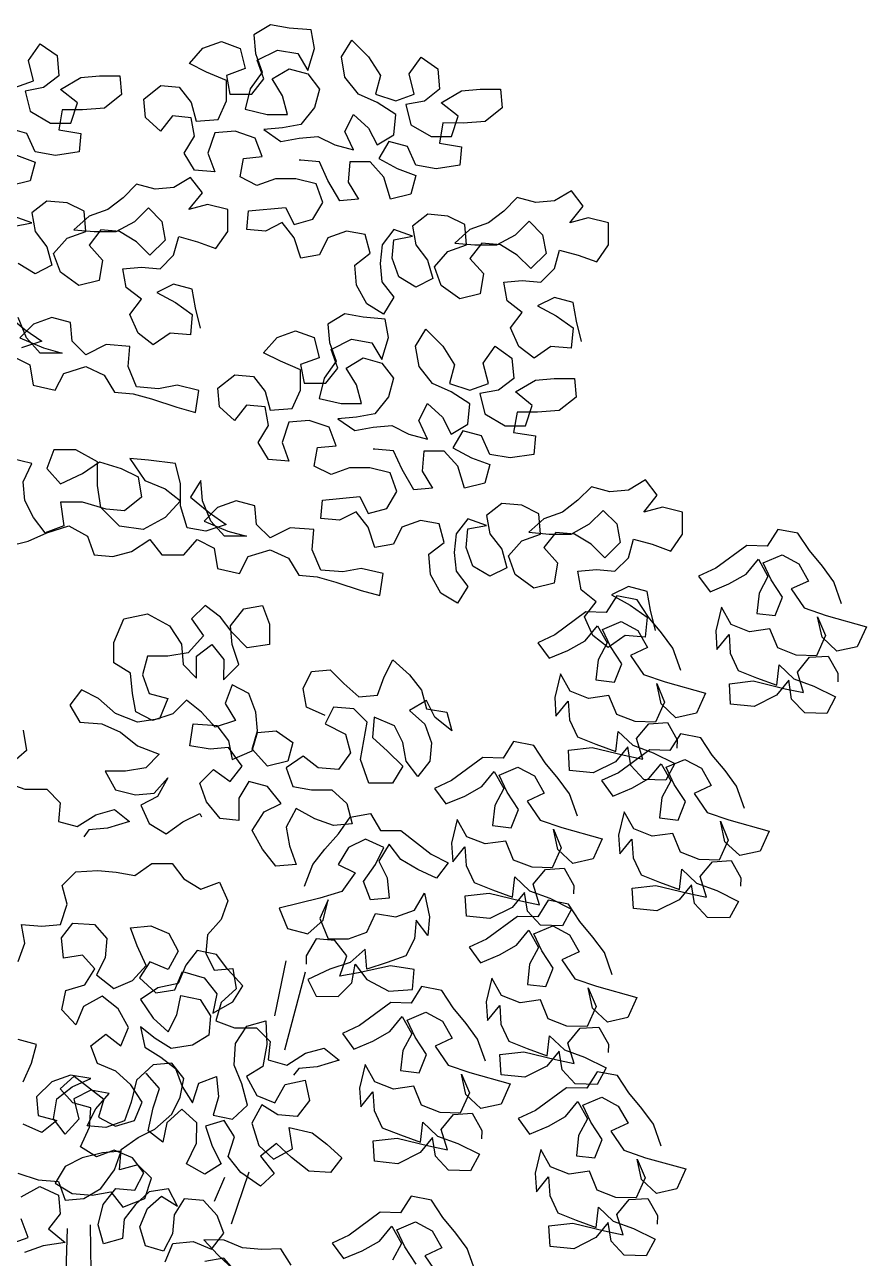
# Model space of a CAD drawing. Header units: millimetres. Extents: x 454 to 24074, y 929 to 15016.
# Drawn here: x 11952 to 12790, y 2300 to 3526 of the extents above; entities that cross this region are included whole.
import ezdxf

# ---------------------------------------------------------------- set-up
doc = ezdxf.new("R2010")
doc.units = ezdxf.units.MM
doc.layers.add('cadblocksdwg.com', color=255, linetype='Continuous')

# ---------------------------------------------------------------- blocks, each defined once
blk = doc.blocks.new('Trees side 015_cad-block.com')
at = {"color": 0}
for p, q in [((708.3, 3136.1), (730.4, 3243.2)), ((767.2, 3221.2), (727, 3069.1)), ((590.6, 2775.4), (610.5, 2822.2)), ((657.4, 2831.5), (622.8, 2730.4))]:
    blk.add_line(p, q, dxfattribs=at)
for points in [[(198, 4420.6), (231, 4404.1), (237.5, 4364.5), (280.3, 4354.6), (296.8, 4387.5), (339.7, 4400.7), (375.9, 4384.2), (395.7, 4351.2), (431.9, 4347.9), (468.1, 4338), (517.5, 4321.4), (553.8, 4311.5), (560.4, 4354.4), (517.6, 4364.3), (481.3, 4357.7), (438.5, 4361.1), (422.1, 4400.6), (425.4, 4440.1), (379.3, 4443.5), (339.7, 4423.8), (313.4, 4450.1), (310.1, 4486.4), (273.9, 4496.3), (237.6, 4483.2), (211.2, 4456.8), (257.3, 4437), (293.6, 4427.1), (250.7, 4427.1), (224.4, 4456.8), (208, 4496.4)], [(184.9, 4503), (221.1, 4473.3), (254.1, 4450.2), (214.5, 4437)], [(563.6, 4475.8), (553.8, 4515.3), (547.2, 4551.6), (511, 4561.5), (478, 4545.1), (514.3, 4525.3), (547.2, 4502.2), (543.9, 4462.6), (504.3, 4466), (471.3, 4442.9), (441.7, 4466), (425.3, 4502.3), (448.4, 4531.9), (418.7, 4555), (412.2, 4591.3), (448.4, 4594.5), (484.7, 4591.2), (511, 4617.5), (521, 4653.8), (557.2, 4643.8), (593.4, 4630.6), (616.5, 4663.6), (616.6, 4706.4), (577, 4716.3), (540.8, 4706.5), (567.2, 4739.4), (544.1, 4769.1), (511.2, 4749.3), (474.9, 4746.1), (438.7, 4756), (412.3, 4729.6), (382.6, 4706.6), (346.4, 4693.5), (316.7, 4667.1), (356.2, 4663.8), (399.1, 4663.8), (435.3, 4683.5), (461.7, 4709.8), (488, 4683.4), (494.6, 4647.2), (464.9, 4617.6), (438.6, 4643.9), (405.6, 4663.7), (369.4, 4667.1), (346.3, 4637.4), (372.6, 4607.8), (366, 4568.2), (326.5, 4558.4), (290.2, 4584.8), (277.1, 4621), (303.5, 4650.7), (339.7, 4663.8), (336.5, 4703.4), (303.6, 4719.9), (264, 4723.2), (234.3, 4700.1), (240.9, 4663.9), (263.9, 4634.2), (273.8, 4598), (240.8, 4581.5), (207.9, 4601.3)], [(198.1, 4673.8), (234.3, 4680.4), (198.1, 4693.6)], [(201.6, 4944), (237.9, 4957.2), (228, 4996.7), (251.1, 5029.6), (284, 5006.5), (287.3, 4967), (257.6, 4944), (221.4, 4937.4), (231.2, 4897.9), (270.7, 4874.7), (310.3, 4874.7), (323.5, 4914.2), (290.6, 4940.6), (330.1, 4963.7), (366.4, 4966.9), (405.9, 4966.9), (409.2, 4930.6), (376.2, 4904.3), (333.4, 4901.1), (293.8, 4901.1), (287.2, 4861.6), (330, 4854.9), (326.7, 4818.7), (280.6, 4812.1), (241, 4818.8), (224.6, 4855), (188.4, 4864.9)], [(204.8, 4812.2), (241, 4799), (231.1, 4762.8), (191.6, 4752.9)], [(1305.7, 4449.9), (1295.9, 4489.4), (1289.3, 4525.7), (1253.1, 4535.6), (1220.1, 4519.1), (1256.3, 4499.3), (1289.3, 4476.2), (1285.9, 4436.7), (1246.4, 4440), (1213.4, 4417), (1183.8, 4440.1), (1167.3, 4476.4), (1190.4, 4506), (1160.8, 4529.1), (1154.2, 4565.3), (1190.5, 4568.6), (1226.7, 4565.3), (1253.1, 4591.6), (1263, 4627.8), (1299.3, 4617.9), (1335.5, 4604.7), (1358.6, 4637.6), (1358.6, 4680.5), (1319.1, 4690.4), (1282.9, 4680.5), (1309.2, 4713.5), (1286.2, 4743.1), (1253.2, 4723.4), (1217, 4720.1), (1180.8, 4730.1), (1154.4, 4703.7), (1124.7, 4680.7), (1088.4, 4667.5), (1058.8, 4641.2), (1098.3, 4637.9), (1141.1, 4637.8), (1177.4, 4657.6), (1203.8, 4683.9), (1230.1, 4657.5), (1236.7, 4621.3), (1207, 4591.6), (1180.7, 4618), (1147.7, 4637.8), (1111.5, 4641.2), (1088.4, 4611.5), (1114.7, 4581.8), (1108.1, 4542.3), (1068.5, 4532.5), (1032.3, 4558.9), (1019.2, 4595.1), (1045.6, 4624.7), (1081.8, 4637.9), (1078.6, 4677.4), (1045.6, 4693.9), (1006.1, 4697.3), (976.4, 4674.2), (983, 4638), (1006, 4608.3), (1015.9, 4572), (982.9, 4555.6), (950, 4575.4), (936.8, 4611.7), (940.1, 4647.9), (976.4, 4654.5), (940.2, 4667.7), (917.1, 4638), (913.7, 4601.8), (917, 4565.5), (940, 4535.9), (920.2, 4502.9), (887.3, 4522.7), (867.6, 4559), (864.3, 4598.5), (894, 4621.6), (884.1, 4657.8), (847.9, 4664.5), (811.6, 4651.3), (795.1, 4618.4), (758.9, 4611.8), (745.7, 4651.4), (722.7, 4681.1), (689.7, 4664.6), (653.5, 4667.9), (656.8, 4704.2), (729.3, 4710.7), (745.8, 4677.7), (782, 4687.6), (801.8, 4720.5), (788.7, 4756.8), (749.1, 4766.7), (709.6, 4766.7), (673.3, 4753.6), (640.4, 4770.1), (647, 4806.3), (683.3, 4809.6), (670.1, 4845.8), (630.6, 4859.1), (591.1, 4855.8), (577.9, 4816.3), (591, 4780), (551.5, 4783.4), (531.7, 4816.3), (551.5, 4849.3), (545, 4885.5), (508.7, 4888.8), (485.6, 4859.2), (456, 4885.6), (452.7, 4921.8), (485.7, 4948.2), (522, 4944.8), (545, 4915.2), (554.8, 4878.9), (597.7, 4882.2), (614.2, 4918.4), (614.2, 4957.9), (574.7, 4974.4), (541.8, 4990.9), (568.2, 5020.6), (604.4, 5033.7), (640.6, 5020.5), (650.5, 4981), (614.2, 4967.8), (620.8, 4931.6), (663.6, 4931.5), (686.7, 4961.2), (673.6, 4997.4), (713.1, 5017.1), (752.7, 5010.5), (772.4, 4977.6), (785.6, 5020.4), (779.1, 5056.6), (736.2, 5060), (700, 5066.6), (667, 5046.8), (670.3, 5010.6), (683.4, 4974.3), (660.3, 4941.4), (650.4, 4901.9), (693.2, 4892), (732.8, 4891.9), (722.9, 4928.2), (703.2, 4961.1), (736.2, 4980.9), (772.4, 4971), (795.4, 4941.3), (785.5, 4905.1), (759.1, 4872.1), (722.9, 4865.6), (686.6, 4862.3), (719.6, 4839.2), (755.8, 4845.8), (792.1, 4849), (825, 4832.5), (861.2, 4822.6), (844.8, 4858.9), (861.3, 4891.8), (890.9, 4865.4), (907.4, 4832.5), (940.3, 4852.2), (943.7, 4891.7), (907.4, 4914.8), (871.2, 4931.3), (844.9, 4964.3), (838.3, 5003.9), (858.1, 5036.8), (891, 5003.8), (914.1, 4967.5), (904.2, 4931.3), (943.7, 4918.1), (979.9, 4931.2), (970.1, 4970.8), (993.2, 5003.7), (1026.1, 4980.6), (1029.4, 4941.1), (999.7, 4918), (963.5, 4911.5), (973.3, 4871.9), (1012.8, 4848.8), (1052.4, 4848.8), (1065.6, 4888.3), (1032.6, 4914.7), (1072.2, 4937.7), (1108.5, 4941), (1148, 4941), (1151.3, 4904.7), (1118.3, 4878.4), (1075.4, 4875.1), (1035.9, 4875.2), (1029.3, 4835.6), (1072.1, 4829), (1068.8, 4792.8), (1022.6, 4786.2), (983.1, 4792.8), (966.7, 4829.1), (930.4, 4839), (910.6, 4806.1), (946.9, 4786.3), (983.1, 4773.1), (973.2, 4736.8), (933.6, 4727), (920.5, 4769.8), (894.2, 4799.5), (854.6, 4799.5), (851.3, 4760), (871, 4727), (834.8, 4723.8), (811.7, 4763.3), (795.3, 4799.6), (759.1, 4802.9), (755.8, 4802.9)], [(188.1, 4050.9), (227.6, 4060.7), (263.9, 4077.2), (306.7, 4090.3), (343, 4070.5), (356.1, 4034.3), (392.4, 4030.9), (428.6, 4040.8), (464.9, 4063.8), (487.9, 4034.1), (530.8, 4034.1), (557.1, 4063.7), (590.1, 4047.2), (596.6, 4007.7), (639.5, 3997.8), (656, 4030.7), (698.8, 4043.8), (735, 4027.3), (754.8, 3994.4), (791, 3991), (827.3, 3981.1), (876.7, 3964.6), (912.9, 3954.7), (919.5, 3997.5), (876.7, 4007.4), (840.5, 4000.9), (797.6, 4004.2), (781.2, 4043.8), (784.5, 4083.3), (738.4, 4086.6), (698.8, 4066.9), (672.5, 4093.3), (669.2, 4129.5), (633, 4139.4), (596.7, 4126.3), (570.4, 4100), (616.5, 4080.2), (652.7, 4070.2), (609.9, 4070.3), (583.5, 4100), (567.1, 4139.5), (563.8, 4179), (544, 4146.1), (580.3, 4116.4), (613.2, 4093.3), (573.6, 4080.2), (537.4, 4086.8), (524.3, 4129.7), (524.3, 4172.5), (514.4, 4212), (461.7, 4218.7), (425.5, 4222), (455.1, 4179.1), (494.6, 4162.6), (524.3, 4139.5), (494.6, 4106.6), (451.7, 4083.6), (405.6, 4090.2), (369.4, 4126.5), (362.8, 4169.3), (362.9, 4215.5), (320.1, 4238.6), (277.2, 4238.6), (264, 4202.4), (290.3, 4172.7), (333.2, 4192.4), (366.2, 4215.5), (409, 4202.3), (441.9, 4185.8), (448.5, 4146.2), (415.5, 4119.9), (379.3, 4123.2), (333.2, 4136.4), (290.3, 4136.5), (296.9, 4090.3), (260.6, 4077.2), (237.6, 4106.9), (221.1, 4139.8), (217.9, 4176.1), (234.4, 4212.3), (191.5, 4222.2)], [(1450, 3886.6), (1440.2, 3926.2), (1433.6, 3962.4), (1397.4, 3972.3), (1364.4, 3955.9), (1400.6, 3936.1), (1433.6, 3913), (1430.2, 3873.5), (1390.7, 3876.8), (1357.7, 3853.8), (1328.1, 3876.9), (1311.6, 3913.1), (1334.7, 3942.7), (1305.1, 3965.8), (1298.5, 4002.1), (1334.8, 4005.3), (1371, 4002), (1397.4, 4028.4), (1407.3, 4064.6), (1443.6, 4054.7), (1479.8, 4041.5), (1502.9, 4074.4), (1502.9, 4117.2), (1463.4, 4127.1), (1427.2, 4117.3), (1453.5, 4150.2), (1430.5, 4179.9), (1397.5, 4160.2), (1361.3, 4156.9), (1325.1, 4166.8), (1298.7, 4140.5), (1269, 4117.4), (1232.7, 4104.3), (1203.1, 4078), (1242.6, 4074.6), (1285.4, 4074.6), (1321.7, 4094.3), (1348.1, 4120.7), (1374.4, 4094.3), (1381, 4058), (1351.3, 4028.4), (1325, 4054.8), (1292, 4074.6), (1255.8, 4077.9), (1232.7, 4048.3), (1259, 4018.6), (1252.4, 3979.1), (1212.8, 3969.2), (1176.6, 3995.6), (1163.5, 4031.9), (1189.9, 4061.5), (1226.1, 4074.6), (1222.9, 4114.2), (1189.9, 4130.7), (1150.4, 4134), (1120.7, 4111), (1127.3, 4074.7), (1150.3, 4045.1), (1160.2, 4008.8), (1127.2, 3992.4), (1094.3, 4012.2), (1081.1, 4048.4), (1084.5, 4084.7), (1120.7, 4091.2), (1084.5, 4104.4), (1061.4, 4074.8), (1058, 4038.6), (1061.3, 4002.3), (1084.3, 3972.6), (1064.5, 3939.7), (1031.6, 3959.5), (1011.9, 3995.8), (1008.6, 4035.3), (1038.3, 4058.3), (1028.4, 4094.6), (992.2, 4101.2), (956, 4088.1), (939.4, 4055.1), (903.2, 4048.6), (890.1, 4088.1), (867, 4117.8), (834, 4101.4), (797.8, 4104.7), (801.1, 4140.9), (873.6, 4147.5), (890.1, 4114.5), (926.3, 4124.3), (946.1, 4157.3), (933, 4193.5), (893.5, 4203.5), (853.9, 4203.5), (817.7, 4190.3), (784.7, 4206.8), (791.3, 4243.1), (827.6, 4246.3), (814.4, 4282.6), (774.9, 4295.8), (735.4, 4292.6), (722.2, 4253), (735.3, 4216.8), (695.8, 4220.1), (676, 4253.1), (695.8, 4286), (689.3, 4322.3), (653, 4325.6), (629.9, 4296), (600.3, 4322.3), (597, 4358.6), (630, 4384.9), (666.3, 4381.6), (689.3, 4351.9), (699.2, 4315.7), (742, 4318.9), (758.5, 4355.1), (758.5, 4394.7), (719, 4411.2), (686.1, 4427.7), (712.5, 4457.3), (748.7, 4470.5), (784.9, 4457.3), (794.8, 4417.7), (758.5, 4404.6), (765.1, 4368.3), (807.9, 4368.3), (831, 4397.9), (817.9, 4434.2), (857.4, 4453.9), (897, 4447.3), (916.7, 4414.3), (929.9, 4457.1), (923.4, 4493.4), (880.5, 4496.7), (844.3, 4503.3), (811.3, 4483.6), (814.6, 4447.4), (827.7, 4411.1), (804.6, 4378.2), (794.7, 4338.6), (837.6, 4328.7), (877.1, 4328.7), (867.2, 4364.9), (847.5, 4397.9), (880.5, 4417.6), (916.7, 4407.7), (939.7, 4378), (929.8, 4341.8), (903.4, 4308.9), (867.2, 4302.3), (830.9, 4299.1), (863.9, 4276), (900.1, 4282.5), (936.4, 4285.8), (969.3, 4269.3), (1005.5, 4259.4), (989.1, 4295.6), (1005.6, 4328.6), (1035.2, 4302.2), (1051.7, 4269.2), (1084.6, 4288.9), (1088, 4328.5), (1051.7, 4351.6), (1015.5, 4368.1), (989.2, 4401.1), (982.6, 4440.6), (1002.4, 4473.5), (1035.4, 4440.6), (1058.4, 4404.3), (1048.5, 4368.1), (1088, 4354.8), (1124.3, 4368), (1114.4, 4407.5), (1137.5, 4440.5), (1170.4, 4417.4), (1173.7, 4377.8), (1144, 4354.8), (1107.8, 4348.2), (1117.6, 4308.7), (1157.1, 4285.6), (1196.7, 4285.5), (1209.9, 4325.1), (1177, 4351.5), (1216.5, 4374.5), (1252.8, 4377.8), (1292.3, 4377.7), (1295.6, 4341.5), (1262.6, 4315.1), (1219.8, 4311.9), (1180.2, 4311.9), (1173.6, 4272.4), (1216.4, 4265.8), (1213.1, 4229.5), (1167, 4223), (1127.4, 4229.6), (1111, 4265.9), (1074.7, 4275.8), (1054.9, 4242.8), (1091.2, 4223), (1127.4, 4209.8), (1117.5, 4173.6), (1077.9, 4163.7), (1064.8, 4206.6), (1038.5, 4236.3), (998.9, 4236.3), (995.6, 4196.8), (1015.3, 4163.8), (979.1, 4160.5), (956.1, 4200.1), (939.6, 4236.4), (903.4, 4239.7), (900.1, 4239.7)], [(1812.8, 3938.4), (1797.6, 3981.7), (1775.4, 4012), (1749.9, 4042.4), (1727.7, 4076), (1688.4, 4083.7), (1667.7, 4051.3), (1628.2, 4052.5), (1567.6, 4008), (1534.2, 3992.5), (1556.4, 3962.2), (1593.1, 3977.6), (1626.6, 3996.5), (1650.5, 4025.4), (1669.3, 3991.9), (1651.9, 3959.5), (1647.5, 3920.1), (1683.6, 3915.7), (1697.8, 3951.6), (1675.7, 3985.2), (1660.2, 4018.6), (1696.9, 4034), (1729.3, 4016.6), (1748.2, 3983.1), (1714.8, 3967.6), (1740.1, 3930.6), (1782.5, 3916.2), (1861, 3894.2), (1843.4, 3855.1), (1803.6, 3846.4), (1774.7, 3873.6), (1766, 3913.4), (1781.4, 3876.7), (1763.8, 3837.6), (1724.3, 3838.7), (1688.4, 3853), (1673, 3889.7), (1633.3, 3884.2), (1597.4, 3898.4), (1578.6, 3931.9), (1567.4, 3886.1), (1569.7, 3849.8), (1593.6, 3878.7), (1595.8, 3842.4), (1611.3, 3809), (1647.2, 3794.8), (1686.3, 3780.5), (1690.8, 3819.9), (1719.7, 3792.7), (1758.8, 3778.4), (1801.1, 3757.4), (1783.7, 3725), (1740.8, 3726.2), (1715.2, 3753.3), (1709.7, 3789.7), (1685.8, 3760.7), (1642.3, 3738.9), (1596.3, 3743.5), (1594.1, 3783.1), (1640.4, 3788.4), (1702.6, 3773.4), (1738.7, 3765.8), (1726.6, 3805.7), (1750.5, 3834.7), (1786.8, 3837), (1805.7, 3803.5), (1805.2, 3787)], [(1499.3, 3808.8), (1484, 3852.1), (1461.8, 3882.4), (1436.3, 3912.8), (1414.2, 3946.4), (1374.9, 3954.1), (1354.2, 3921.7), (1314.6, 3922.9), (1254, 3878.5), (1220.6, 3862.9), (1242.8, 3832.6), (1279.5, 3848.1), (1313, 3866.9), (1336.9, 3895.9), (1355.8, 3862.4), (1338.3, 3829.9), (1333.9, 3790.5), (1370.1, 3786.1), (1384.3, 3822), (1362.2, 3855.6), (1346.6, 3889), (1383.3, 3904.4), (1415.8, 3887), (1434.6, 3853.5), (1401.2, 3838), (1426.5, 3801), (1469, 3786.6), (1547.4, 3764.6), (1529.9, 3725.5), (1490, 3716.8), (1461.2, 3744), (1452.4, 3783.8), (1467.8, 3747.1), (1450.2, 3708), (1410.7, 3709.2), (1374.9, 3723.4), (1359.4, 3760.1), (1319.7, 3754.6), (1283.9, 3768.8), (1265, 3802.3), (1253.8, 3756.5), (1256.1, 3720.2), (1280, 3749.2), (1282.3, 3712.8), (1297.8, 3679.4), (1333.6, 3665.2), (1372.8, 3650.9), (1377.2, 3690.3), (1406.1, 3663.2), (1445.3, 3648.8), (1487.5, 3627.9), (1470.1, 3595.4), (1427.3, 3596.6), (1401.7, 3623.7), (1396.1, 3660.1), (1372.2, 3631.2), (1328.8, 3609.3), (1282.7, 3613.9), (1280.6, 3653.5), (1326.9, 3658.8), (1389.1, 3643.9), (1425.1, 3636.2), (1413.1, 3676.1), (1437, 3705.1), (1473.3, 3707.4), (1492.1, 3673.9), (1491.6, 3657.4)], [(806.1, 3721.2), (769.9, 3737.7), (763.3, 3773.9), (779.8, 3806.8), (816, 3810.1), (842.4, 3783.7), (872, 3757.3), (908.3, 3760.6), (921.5, 3796.8), (938, 3829.8), (970.9, 3800.1), (993.9, 3770.4), (1003.8, 3734.2), (1043.3, 3727.5), (1053.2, 3691.3), (1020.3, 3717.7), (1003.8, 3750.6), (970.8, 3730.9), (1000.5, 3704.5), (1013.6, 3668.2), (1010.3, 3632), (987.2, 3602.4), (964.2, 3632), (957.6, 3668.3), (941.2, 3701.3), (901.6, 3717.8), (898.3, 3678.2), (927.9, 3651.8), (957.6, 3622.2), (937.8, 3589.2), (891.6, 3589.3), (875.2, 3635.4), (888.4, 3707.9), (862.1, 3734.3), (822.6, 3737.6), (806.1, 3704.7), (845.6, 3684.9), (855.4, 3648.6), (832.3, 3615.7), (792.8, 3619), (763.2, 3642.1), (730.2, 3619.1), (743.4, 3582.8), (779.6, 3576.2), (819.1, 3576.2), (848.8, 3549.8), (858.6, 3510.2), (822.4, 3507), (786.1, 3520.2), (749.9, 3540), (730.1, 3503.8), (736.7, 3467.5), (749.8, 3431.2), (710.3, 3428), (683.9, 3461), (664.2, 3497.2), (687.3, 3533.4), (720.3, 3549.9), (693.9, 3582.9), (657.7, 3592.8), (637.9, 3559.9), (637.9, 3517), (601.6, 3520.3), (575.3, 3553.3), (562.1, 3589.6), (588.5, 3615.9), (621.4, 3592.8), (644.5, 3622.5), (618.2, 3658.7), (582, 3655.5), (542.4, 3662.1), (549.1, 3704.9), (595.2, 3701.6), (618.2, 3671.9), (624.8, 3635.7), (664.3, 3652.1), (674.3, 3688.3), (710.5, 3691.6), (743.4, 3668.5), (733.5, 3632.3), (694, 3622.4), (664.3, 3655.4), (674.3, 3691.6), (671, 3727.9), (657.8, 3764.1), (624.9, 3780.6), (611.7, 3744.4), (631.4, 3711.4), (591.9, 3698.3), (565.6, 3728), (535.9, 3751.1), (509.5, 3724.7), (470, 3711.6), (437.1, 3728.1), (430.5, 3764.3), (427.2, 3803.9), (394.3, 3823.7), (394.3, 3863.2), (414.2, 3909.3), (460.3, 3919.2), (503.1, 3896.1), (526.1, 3859.8), (529.4, 3820.3), (555.7, 3793.9), (555.8, 3836.7), (585.4, 3859.7), (608.5, 3830.1), (608.4, 3790.5), (638.1, 3820.2), (625, 3859.7), (621.7, 3896), (648.1, 3928.9), (684.4, 3935.4), (697.5, 3899.2), (697.5, 3859.6), (654.6, 3853.1), (625, 3882.8), (602, 3912.4), (572.3, 3935.5), (546, 3909.2), (569, 3876.2), (539.3, 3843.3), (499.8, 3836.8), (460.2, 3836.8), (450.3, 3800.6), (463.4, 3764.3), (499.7, 3754.4), (483.2, 3714.9), (440.3, 3708.3), (397.5, 3724.8), (364.6, 3754.5), (331.7, 3771), (308.6, 3741.4), (328.3, 3708.4), (371.1, 3705.1), (407.4, 3688.6), (440.3, 3662.2), (483.1, 3645.7), (456.7, 3619.3), (417.2, 3612.8), (377.6, 3612.8), (397.4, 3576.5), (436.9, 3566.6), (473.2, 3569.9), (499.5, 3599.5), (479.7, 3563.3), (446.8, 3546.8), (463.2, 3510.6), (496.1, 3490.8), (529.1, 3513.8), (562.1, 3530.3), (565.4, 3523.7)], [(217.6, 3692.8), (224.2, 3653.3), (194.5, 3626.9)], [(184.6, 3590.7), (220.8, 3577.5), (263.7, 3577.4), (290, 3551.1), (286.7, 3514.8), (322.9, 3504.9), (359.2, 3527.9), (395.4, 3537.8), (425.1, 3514.7), (382.2, 3501.5), (346, 3498.3), (336.1, 3485.1)], [(1623.4, 3540.2), (1608.2, 3583.5), (1586, 3613.8), (1560.5, 3644.2), (1538.3, 3677.8), (1499, 3685.5), (1478.3, 3653.1), (1438.8, 3654.2), (1378.2, 3609.8), (1344.8, 3594.3), (1367, 3564), (1403.7, 3579.4), (1437.2, 3598.2), (1461.1, 3627.2), (1479.9, 3593.7), (1462.5, 3561.3), (1458.1, 3521.8), (1494.2, 3517.5), (1508.4, 3553.4), (1486.3, 3587), (1470.8, 3620.4), (1507.5, 3635.8), (1539.9, 3618.4), (1558.8, 3584.9), (1525.4, 3569.4), (1550.7, 3532.4), (1593.1, 3518), (1671.6, 3496), (1654, 3456.9), (1614.2, 3448.2), (1585.3, 3475.3), (1576.5, 3515.2), (1592, 3478.5), (1574.4, 3439.4), (1534.9, 3440.5), (1499, 3454.7), (1483.6, 3491.4), (1443.9, 3486), (1408, 3500.2), (1389.2, 3533.7), (1378, 3487.9), (1380.3, 3451.5), (1404.2, 3480.5), (1406.4, 3444.2), (1421.9, 3410.8), (1457.8, 3396.6), (1496.9, 3382.3), (1501.4, 3421.7), (1530.3, 3394.5), (1569.4, 3380.2), (1611.7, 3359.2), (1594.2, 3326.8), (1551.4, 3328), (1525.8, 3355.1), (1520.3, 3391.5), (1496.4, 3362.5), (1452.9, 3340.7), (1406.9, 3345.3), (1404.7, 3384.9), (1451, 3390.2), (1513.2, 3375.2), (1549.3, 3367.6), (1537.2, 3407.5), (1561.1, 3436.5), (1597.4, 3438.7), (1616.3, 3405.2), (1615.8, 3388.8)], [(1298, 3525.2), (1282.7, 3568.5), (1260.5, 3598.8), (1235, 3629.2), (1212.9, 3662.7), (1173.6, 3670.5), (1152.9, 3638.1), (1113.3, 3639.2), (1052.7, 3594.8), (1019.3, 3579.3), (1041.5, 3549), (1078.2, 3564.4), (1111.7, 3583.2), (1135.6, 3612.2), (1154.5, 3578.7), (1137.1, 3546.2), (1132.6, 3506.8), (1168.8, 3502.5), (1183, 3538.3), (1160.9, 3571.9), (1145.3, 3605.3), (1182, 3620.8), (1214.5, 3603.4), (1233.3, 3569.9), (1199.9, 3554.3), (1225.2, 3517.4), (1267.7, 3503), (1346.2, 3480.9), (1328.6, 3441.9), (1288.8, 3433.1), (1259.9, 3460.3), (1251.1, 3500.1), (1266.5, 3463.4), (1249, 3424.4), (1209.4, 3425.5), (1173.6, 3439.7), (1158.1, 3476.4), (1118.4, 3471), (1082.6, 3485.2), (1063.8, 3518.7), (1052.6, 3472.8), (1054.8, 3436.5), (1078.7, 3465.5), (1081, 3429.2), (1096.5, 3395.8), (1132.4, 3381.6), (1171.5, 3367.3), (1175.9, 3406.7), (1204.8, 3379.5), (1244, 3365.2), (1286.2, 3344.2), (1268.8, 3311.7), (1226, 3313), (1200.4, 3340.1), (1194.8, 3376.5), (1170.9, 3347.5), (1127.5, 3325.7), (1081.5, 3330.3), (1079.3, 3369.9), (1125.6, 3375.2), (1187.8, 3360.2), (1223.8, 3352.6), (1211.8, 3392.5), (1235.7, 3421.5), (1272, 3423.7), (1290.8, 3390.2), (1290.4, 3373.8)], [(766, 3388.5), (782.5, 3431.3), (805.6, 3460.9), (832, 3490.5), (855.1, 3523.5), (894.6, 3530), (914.3, 3497.1), (953.9, 3497), (1013.2, 3450.8), (1046.1, 3434.3), (1023, 3404.7), (986.8, 3421.2), (953.8, 3441), (930.8, 3470.7), (911, 3437.7), (927.4, 3404.8), (930.7, 3365.2), (894.5, 3362), (881.3, 3398.2), (904.4, 3431.2), (920.9, 3464.1), (884.7, 3480.6), (851.7, 3464.2), (831.9, 3431.2), (864.8, 3414.7), (838.5, 3378.5), (795.6, 3365.4), (716.5, 3345.7), (732.9, 3306.1), (772.5, 3296.2), (802.2, 3322.5), (812.1, 3362.1), (795.6, 3325.8), (812, 3286.3), (851.5, 3286.2), (887.8, 3299.4), (904.3, 3335.6), (943.8, 3329), (980.1, 3342.1), (999.9, 3375.1), (1009.7, 3328.9), (1006.4, 3292.7), (983.4, 3322.4), (980.1, 3286.1), (963.5, 3253.2), (927.3, 3240), (887.7, 3226.9), (884.5, 3266.4), (854.8, 3240.1), (815.2, 3227), (772.4, 3207.2), (788.8, 3174.3), (831.7, 3174.2), (858.1, 3200.6), (864.7, 3236.8), (887.7, 3207.1), (930.5, 3184), (976.7, 3187.3), (980, 3226.8), (933.9, 3233.4), (871.3, 3220.3), (835, 3213.8), (848.2, 3253.3), (825.2, 3283), (788.9, 3286.3), (769.1, 3253.4), (769.1, 3236.9)], [(207.9, 3241.9), (221.2, 3278.1), (214.6, 3314.3), (254.1, 3311), (290.4, 3314.3), (303.6, 3353.8), (293.7, 3390.1), (320.1, 3416.4), (363, 3419.6), (399.2, 3416.3), (435.5, 3409.7), (468.4, 3432.7), (508, 3432.7), (531, 3403), (563.9, 3383.2), (600.2, 3396.4), (616.6, 3360.1), (603.4, 3323.9), (577, 3294.2), (573.7, 3258), (590.1, 3225), (626.4, 3228.3), (632.9, 3188.7), (603.3, 3162.4), (593.4, 3126.2), (629.6, 3113), (672.4, 3112.9), (698.8, 3086.5), (695.4, 3050.3), (731.7, 3040.4), (767.9, 3063.4), (804.2, 3073.3), (833.8, 3050.2), (791, 3037), (754.7, 3033.8), (744.8, 3020.6)], [(1365.6, 3216), (1350.4, 3259.3), (1328.2, 3289.6), (1302.7, 3320), (1280.6, 3353.6), (1241.2, 3361.3), (1220.5, 3328.9), (1181, 3330), (1120.4, 3285.6), (1087, 3270.1), (1109.2, 3239.8), (1145.9, 3255.2), (1179.4, 3274), (1203.3, 3303), (1222.1, 3269.5), (1204.7, 3237.1), (1200.3, 3197.6), (1236.4, 3193.3), (1250.6, 3229.2), (1228.5, 3262.7), (1213, 3296.2), (1249.7, 3311.6), (1282.2, 3294.2), (1301, 3260.7), (1267.6, 3245.1), (1292.9, 3208.2), (1335.3, 3193.8), (1413.8, 3171.8), (1396.2, 3132.7), (1356.4, 3123.9), (1327.5, 3151.1), (1318.8, 3190.9), (1334.2, 3154.2), (1316.6, 3115.2), (1277.1, 3116.3), (1241.2, 3130.5), (1225.8, 3167.2), (1186.1, 3161.8), (1150.2, 3176), (1131.4, 3209.5), (1120.2, 3163.7), (1122.5, 3127.3), (1146.4, 3156.3), (1148.6, 3120), (1164.2, 3086.6), (1200, 3072.4), (1239.2, 3058.1), (1243.6, 3097.5), (1272.5, 3070.3), (1311.6, 3056), (1353.9, 3035), (1336.5, 3002.6), (1293.6, 3003.8), (1268, 3030.9), (1262.5, 3067.3), (1238.6, 3038.3), (1195.1, 3016.5), (1149.1, 3021.1), (1146.9, 3060.7), (1193.2, 3066), (1255.4, 3051), (1291.5, 3043.4), (1279.4, 3083.3), (1303.3, 3112.3), (1339.7, 3114.5), (1358.5, 3081), (1358, 3064.6)], [(739.8, 2650.6), (719.9, 2682.5), (682.6, 2681), (645.2, 2684.2), (609.6, 2699.1), (569.9, 2699.8), (596.8, 2670.6), (628.2, 2641.5)], [(633.1, 2637), (608.7, 2664), (571.6, 2657.9)], [(494.7, 2657.2), (509.6, 2692.7), (549.1, 2696.6), (584.7, 2681.7), (609.1, 2713), (596, 2747.5), (569.2, 2776.7), (531.8, 2779.9), (512, 2748.8), (508.9, 2711.4), (491.5, 2678), (456.1, 2688.3), (445.3, 2725.2), (460.3, 2760.7), (487.3, 2785.1), (518.4, 2765.4), (500.7, 2799.6), (463.6, 2793.5), (436.6, 2769.1), (414.4, 2740.2), (411.3, 2702.8), (374.4, 2692), (363.6, 2728.9), (373.7, 2768.9), (398.1, 2800.2), (435.5, 2797), (452.8, 2830.4), (430.7, 2859.8), (395.1, 2874.7), (360.6, 2861.7), (329.5, 2881.4), (346.7, 2919.4), (349.8, 2956.9), (314.5, 2967.1), (290.1, 2994.1), (317.1, 3018.5), (374.8, 2974.2), (364.6, 2938.8), (397.9, 2921.5), (434.8, 2932.3), (449.7, 2967.8), (427.3, 3001.9), (398.3, 3028.7), (362.7, 3043.6), (349.7, 3078.1), (379.1, 3100.3), (408, 3078.1), (422.9, 3113.7), (402.8, 3150.2), (371.5, 3174.6), (335, 3154.5), (320.1, 3118.9), (293.3, 3148.1), (301.1, 3185.8), (338, 3196.6), (357.7, 3227.7), (333.3, 3254.7), (296.3, 3248.5), (292.3, 3288), (314.5, 3316.9), (356.6, 3313.9), (381, 3286.9), (377.8, 3249.4), (360.5, 3216.1), (394.2, 3189.5), (430.9, 3204.9), (457.7, 3234), (439.8, 3272.9), (426.8, 3307.4), (466.3, 3311.3), (501.9, 3296.4), (519.6, 3262.1), (500, 3226.3), (464.4, 3241.2), (444.7, 3210.1), (476.2, 3181.1), (513.2, 3187.2), (528.1, 3222.8), (570.6, 3210.5), (595.2, 3178.8), (587.3, 3141.2), (626.1, 3163.7), (645.8, 3194.8), (616.6, 3226.3), (594.4, 3255.7), (556.8, 3263.6), (534.6, 3234.7), (519.7, 3199.1), (480.4, 3190.6), (446.3, 3168.2), (471.1, 3131.9), (500.2, 3105.1), (517.5, 3138.4), (525.3, 3176), (562.9, 3168.2), (582.9, 3136.4), (579.7, 3098.9), (547.8, 3079), (506.1, 3072.7), (475, 3092.4), (446.2, 3114.6), (454.7, 3075.3), (485.8, 3055.5), (514.7, 3033.4), (527.7, 2998.9), (547.6, 2967.1), (560.1, 3004.9), (594.6, 3017.9), (598.5, 2978.4), (588.2, 2943), (625.9, 2935.2), (655.1, 2962), (644.1, 3003.6), (628.7, 3040.3), (631.6, 3082.3), (653.6, 3115.9), (690.5, 3126.7), (692.4, 3080.1), (684.7, 3037.8), (652.9, 3017.9), (673, 2981.4), (708.5, 2966.5), (728.1, 3002.2), (767.4, 3010.8), (776, 2971.5), (751.6, 2940.2), (714.1, 2943.4), (683, 2963.1), (663.5, 2927.4), (676.9, 2883.6), (705.9, 2856.8), (742.4, 2876.9), (736.1, 2918.6), (780.8, 2908.7), (809.7, 2886.6), (838.7, 2859.7), (816.5, 2830.9), (774.5, 2833.9), (740.8, 2860.5), (711.7, 2887.3), (680, 2862.8), (707, 2828.9), (680, 2804.5), (641.7, 2830.9), (617.1, 2862.6), (629.6, 2900.4), (609.6, 2932.2), (572.8, 2921.4), (586, 2882.3), (603.7, 2848.1), (571.8, 2828.1), (536.1, 2847.7), (555.4, 2888.1), (556.2, 2927.8), (527.1, 2954.6), (497.9, 2927.8), (490.1, 2890.2), (461.2, 2912.3), (471.1, 2957), (483.6, 2994.8), (459.2, 3021.8), (456.8, 3024.1)], [(1118.7, 3047.8), (1103.5, 3091.1), (1081.2, 3121.4), (1055.7, 3151.8), (1033.6, 3185.4), (994.3, 3193.1), (973.6, 3160.7), (934.1, 3161.9), (873.5, 3117.5), (840.1, 3101.9), (862.3, 3071.6), (899, 3087.1), (932.5, 3105.9), (956.4, 3134.9), (975.2, 3101.4), (957.8, 3068.9), (953.4, 3029.5), (989.5, 3025.1), (1003.7, 3061), (981.6, 3094.6), (966.1, 3128), (1002.8, 3143.4), (1035.2, 3126), (1054.1, 3092.5), (1020.6, 3077), (1046, 3040), (1088.4, 3025.6), (1166.9, 3003.6), (1149.3, 2964.5), (1109.5, 2955.8), (1080.6, 2983), (1071.8, 3022.8), (1087.3, 2986.1), (1069.7, 2947), (1030.2, 2948.2), (994.3, 2962.4), (978.9, 2999.1), (939.2, 2993.6), (903.3, 3007.8), (884.5, 3041.3), (873.3, 2995.5), (875.5, 2959.2), (899.4, 2988.2), (901.7, 2951.8), (917.2, 2918.4), (953.1, 2904.2), (992.2, 2889.9), (996.7, 2929.3), (1025.5, 2902.1), (1064.7, 2887.8), (1106.9, 2866.9), (1089.5, 2834.4), (1046.7, 2835.6), (1021.1, 2862.7), (1015.6, 2899.1), (991.7, 2870.2), (948.2, 2848.3), (902.2, 2852.9), (900, 2892.5), (946.3, 2897.8), (1008.5, 2882.9), (1044.6, 2875.2), (1032.5, 2915.1), (1056.4, 2944.1), (1092.7, 2946.4), (1111.6, 2912.9), (1111.1, 2896.4)], [(191, 2691.6), (227.2, 2704.8), (214.1, 2741)], [(214.1, 2783.9), (250.4, 2803.6), (286.6, 2787.1), (289.9, 2750.8), (266.8, 2721.2), (299.7, 2694.8), (256.9, 2688.3), (220.6, 2675.1)], [(207.6, 2830), (247.1, 2816.8), (286.6, 2813.4), (299.8, 2777.2), (336, 2780.4), (369, 2800.2), (395.4, 2836.4), (408.6, 2872.6), (372.4, 2869.4), (332.8, 2859.5), (299.8, 2843.1), (280, 2810.1), (313, 2790.3), (352.5, 2787), (388.8, 2793.6), (411.8, 2763.9), (454.6, 2780.3), (467.9, 2819.9), (441.5, 2846.2), (405.3, 2836.4), (408.6, 2875.9), (441.6, 2899), (474.5, 2915.4), (507.5, 2945), (524, 2978), (530.6, 3014.2), (507.6, 3043.9), (471.4, 3040.6), (438.4, 3011), (428.5, 2968.2), (415.2, 2931.9), (379, 2918.8), (342.7, 2922.1), (359.3, 2955.1), (385.6, 2984.7), (349.4, 2991.3), (316.4, 2974.9), (326.3, 2935.3), (299.9, 2905.7), (276.9, 2935.4), (283.5, 2974.9), (313.2, 2997.9), (349.4, 3014.4), (309.9, 3021), (273.6, 3007.9), (243.9, 2978.2), (247.2, 2942), (283.4, 2932.1), (253.8, 2909), (217.5, 2925.5)], [(217.6, 3007.9), (234.1, 3044.1), (244, 3080.4), (207.8, 3090.3)], [(1461.1, 2882.2), (1445.9, 2925.5), (1423.6, 2955.8), (1398.1, 2986.2), (1376, 3019.8), (1336.7, 3027.5), (1316, 2995.2), (1276.5, 2996.3), (1215.9, 2951.9), (1182.5, 2936.3), (1204.7, 2906), (1241.4, 2921.5), (1274.9, 2940.3), (1298.8, 2969.3), (1317.6, 2935.8), (1300.2, 2903.3), (1295.8, 2863.9), (1331.9, 2859.6), (1346.1, 2895.4), (1324, 2929), (1308.5, 2962.4), (1345.2, 2977.8), (1377.6, 2960.4), (1396.5, 2926.9), (1363, 2911.4), (1388.4, 2874.4), (1430.8, 2860), (1509.3, 2838), (1491.7, 2799), (1451.9, 2790.2), (1423, 2817.4), (1414.2, 2857.2), (1429.7, 2820.5), (1412.1, 2781.5), (1372.6, 2782.6), (1336.7, 2796.8), (1321.3, 2833.5), (1281.6, 2828), (1245.7, 2842.2), (1226.9, 2875.7), (1215.7, 2829.9), (1217.9, 2793.6), (1241.8, 2822.6), (1244.1, 2786.2), (1259.6, 2752.8), (1295.5, 2738.6), (1334.6, 2724.3), (1339.1, 2763.8), (1367.9, 2736.6), (1407.1, 2722.3), (1449.3, 2701.3), (1431.9, 2668.8), (1389.1, 2670), (1363.5, 2697.1), (1358, 2733.6), (1334.1, 2704.6), (1290.6, 2682.7), (1244.6, 2687.3), (1242.4, 2727), (1288.7, 2732.2), (1350.9, 2717.3), (1387, 2709.6), (1374.9, 2749.5), (1398.8, 2778.5), (1435.1, 2780.8), (1454, 2747.3), (1453.5, 2730.8)], [(1098.4, 2639.5), (1083.2, 2682.8), (1061, 2713.1), (1035.5, 2743.5), (1013.4, 2777.1), (974, 2784.8), (953.3, 2752.5), (913.8, 2753.6), (853.2, 2709.2), (819.8, 2693.7), (842, 2663.4), (878.7, 2678.8), (912.2, 2697.6), (936.1, 2726.6), (954.9, 2693.1), (937.5, 2660.6)], [(983.5, 2652.7), (961.3, 2686.3), (945.8, 2719.7), (982.5, 2735.2), (1015, 2717.7), (1033.8, 2684.2), (1000.4, 2668.7), (1025.7, 2631.7)]]:
    blk.add_lwpolyline(points, dxfattribs=at)
at = {"color": 0, "flags": 128}
blk.add_lwpolyline([(301.4, 2637), (304.2, 2722.1)], dxfattribs=at)
at = {"color": 0, "extrusion": (0, 0, -1), "flags": 128}
blk.add_lwpolyline([(-348.3, 2729.4), (-349.9, 2638.5)], dxfattribs=at)

msp = doc.modelspace()

# ---------------------------------------------------------------- block references
at = {"layer": 'cadblocksdwg.com', "xscale": 0.5103099452236204, "yscale": 0.5103099452236204, "zscale": 0.5103099452236204}
msp.add_blockref('Trees side 015_cad-block.com', (11839.9, 940.9), dxfattribs=at)

doc.saveas('drawing.dxf')
